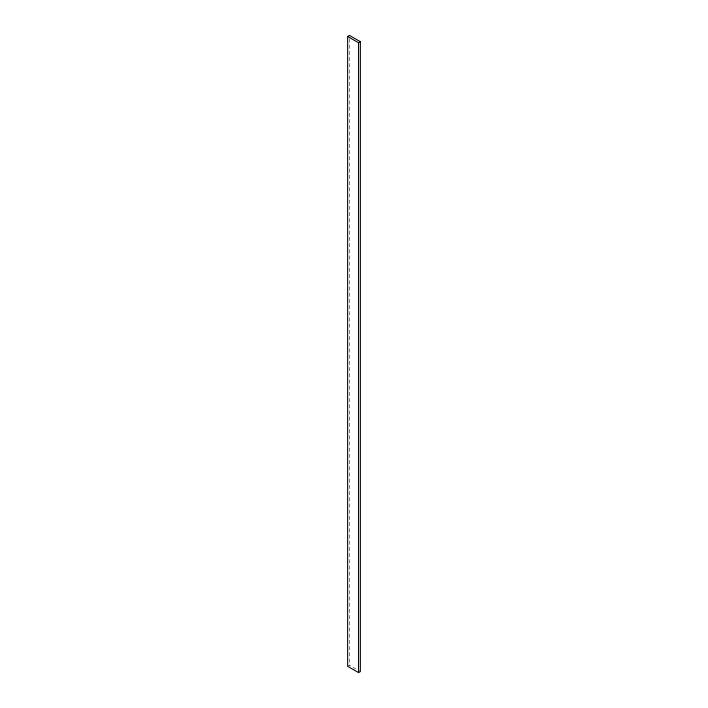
<?xml version="1.0" encoding="UTF-8"?>
<svg xmlns="http://www.w3.org/2000/svg" width="708" height="708" viewBox="0 0 708 708"><rect width="100%" height="100%" fill="white"/><g stroke="black" fill="none" stroke-linecap="round" stroke-linejoin="round"><path stroke-width="0.53" stroke-dasharray="3.54 2.66" d="M347.637 666.299L349.451 665.255L359.452 671.025M349.451 38.719L349.451 665.255"/><path stroke-width="1.06" d="M347.637 36.453L349.451 35.4L360.363 41.701L360.363 671.547L358.549 672.6L347.637 666.299L347.637 36.453L358.549 42.745L360.363 41.701M358.549 42.745L358.549 672.6"/></g></svg>
